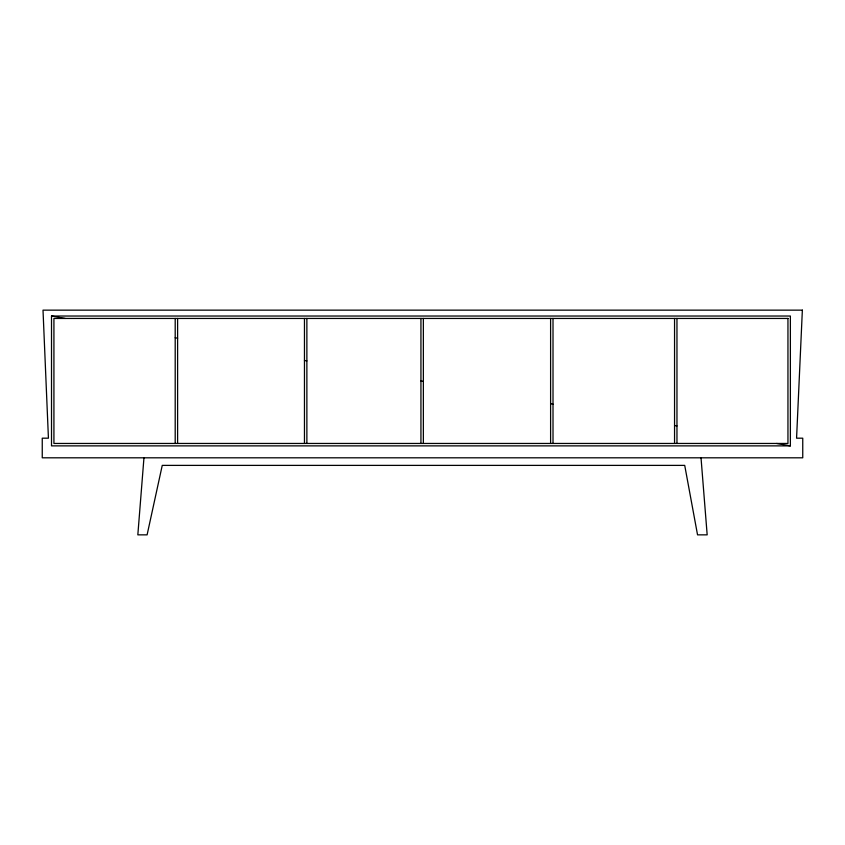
<?xml version="1.0" encoding="UTF-8"?>
<svg xmlns="http://www.w3.org/2000/svg" width="845" height="845" viewBox="0 0 845 845"><rect width="100%" height="100%" fill="white"/><g stroke="black" fill="none" stroke-linecap="round" stroke-linejoin="round"><path stroke-width="1.27" d="M143.956 457.81L137.83 534.853L147.104 534.853L162.251 465.384L684.714 465.384L697.547 534.853L707.17 534.853L701.023 457.81M51.513 316.03L790.371 316.03L790.371 445.875L51.513 445.875L51.513 316.03L65.234 318.449M175.2 337.768L177.608 338.19M304.464 360.488L306.872 360.91M420.937 380.947L423.356 381.38M550.602 403.741L553.01 404.163M674.553 425.521L676.961 425.943M776.639 443.456L790.371 445.875M676.961 318.449L676.961 443.456M674.553 318.449L674.553 443.456M553.01 318.449L553.01 443.456M550.602 318.449L550.602 443.456M423.356 318.449L423.356 443.456M420.937 318.449L420.937 443.456M306.872 318.449L306.872 443.456M304.464 318.449L304.464 443.456M177.608 318.449L177.608 443.456M175.2 318.449L175.2 443.456M802.359 310.147L796.571 438.185L802.75 438.185L802.75 457.81L42.25 457.81L42.25 438.185L48.429 438.185L43.01 310.147L802.359 310.147M787.952 318.449L53.922 318.449L53.922 443.456L787.952 443.456L787.952 318.449"/></g></svg>
